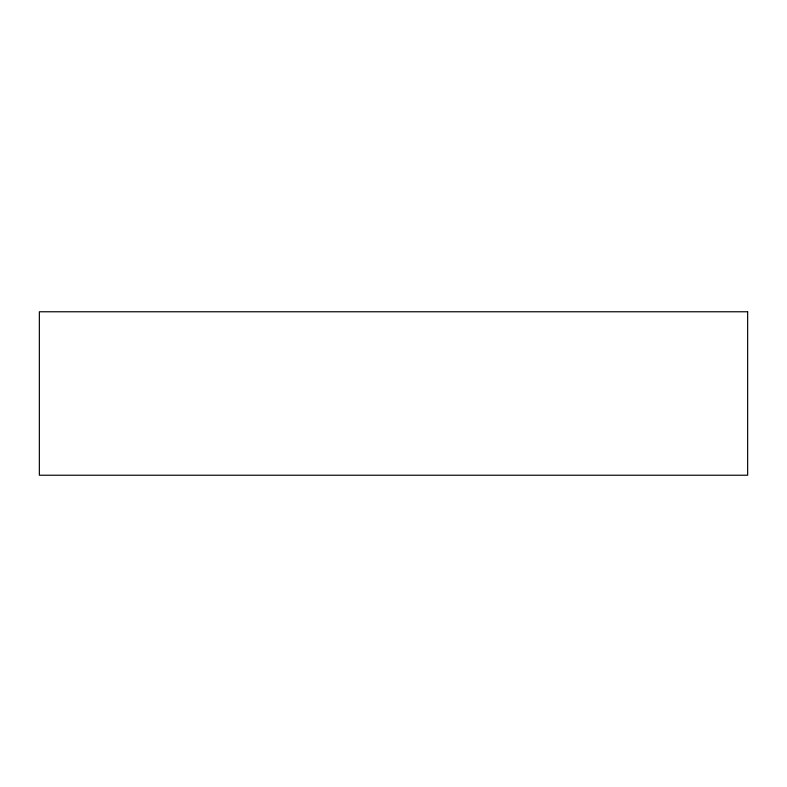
<?xml version="1.0" encoding="UTF-8"?>
<svg xmlns="http://www.w3.org/2000/svg" width="787" height="787" viewBox="0 0 787 787"><rect width="100%" height="100%" fill="white"/><g stroke="black" fill="none" stroke-linecap="round" stroke-linejoin="round"><path stroke-width="1.18" d="M747.65 311.77L39.35 311.77L39.35 475.23L747.65 475.23L747.65 311.77"/></g></svg>
